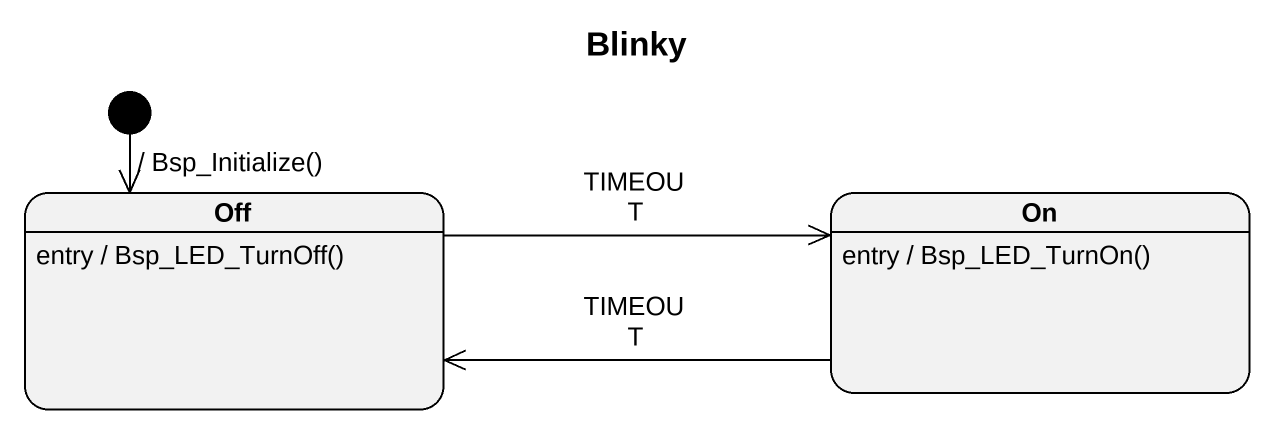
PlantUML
@startuml
title Blinky
hide empty description
state Off
Off : entry / Bsp_LED_TurnOff()
state "On" as On_
On_ : entry / Bsp_LED_TurnOn()
[*] --> Off : / Bsp_Initialize()
Off -right-> On_ : TIMEOUT
On_ -left-> Off : TIMEOUT
@enduml
